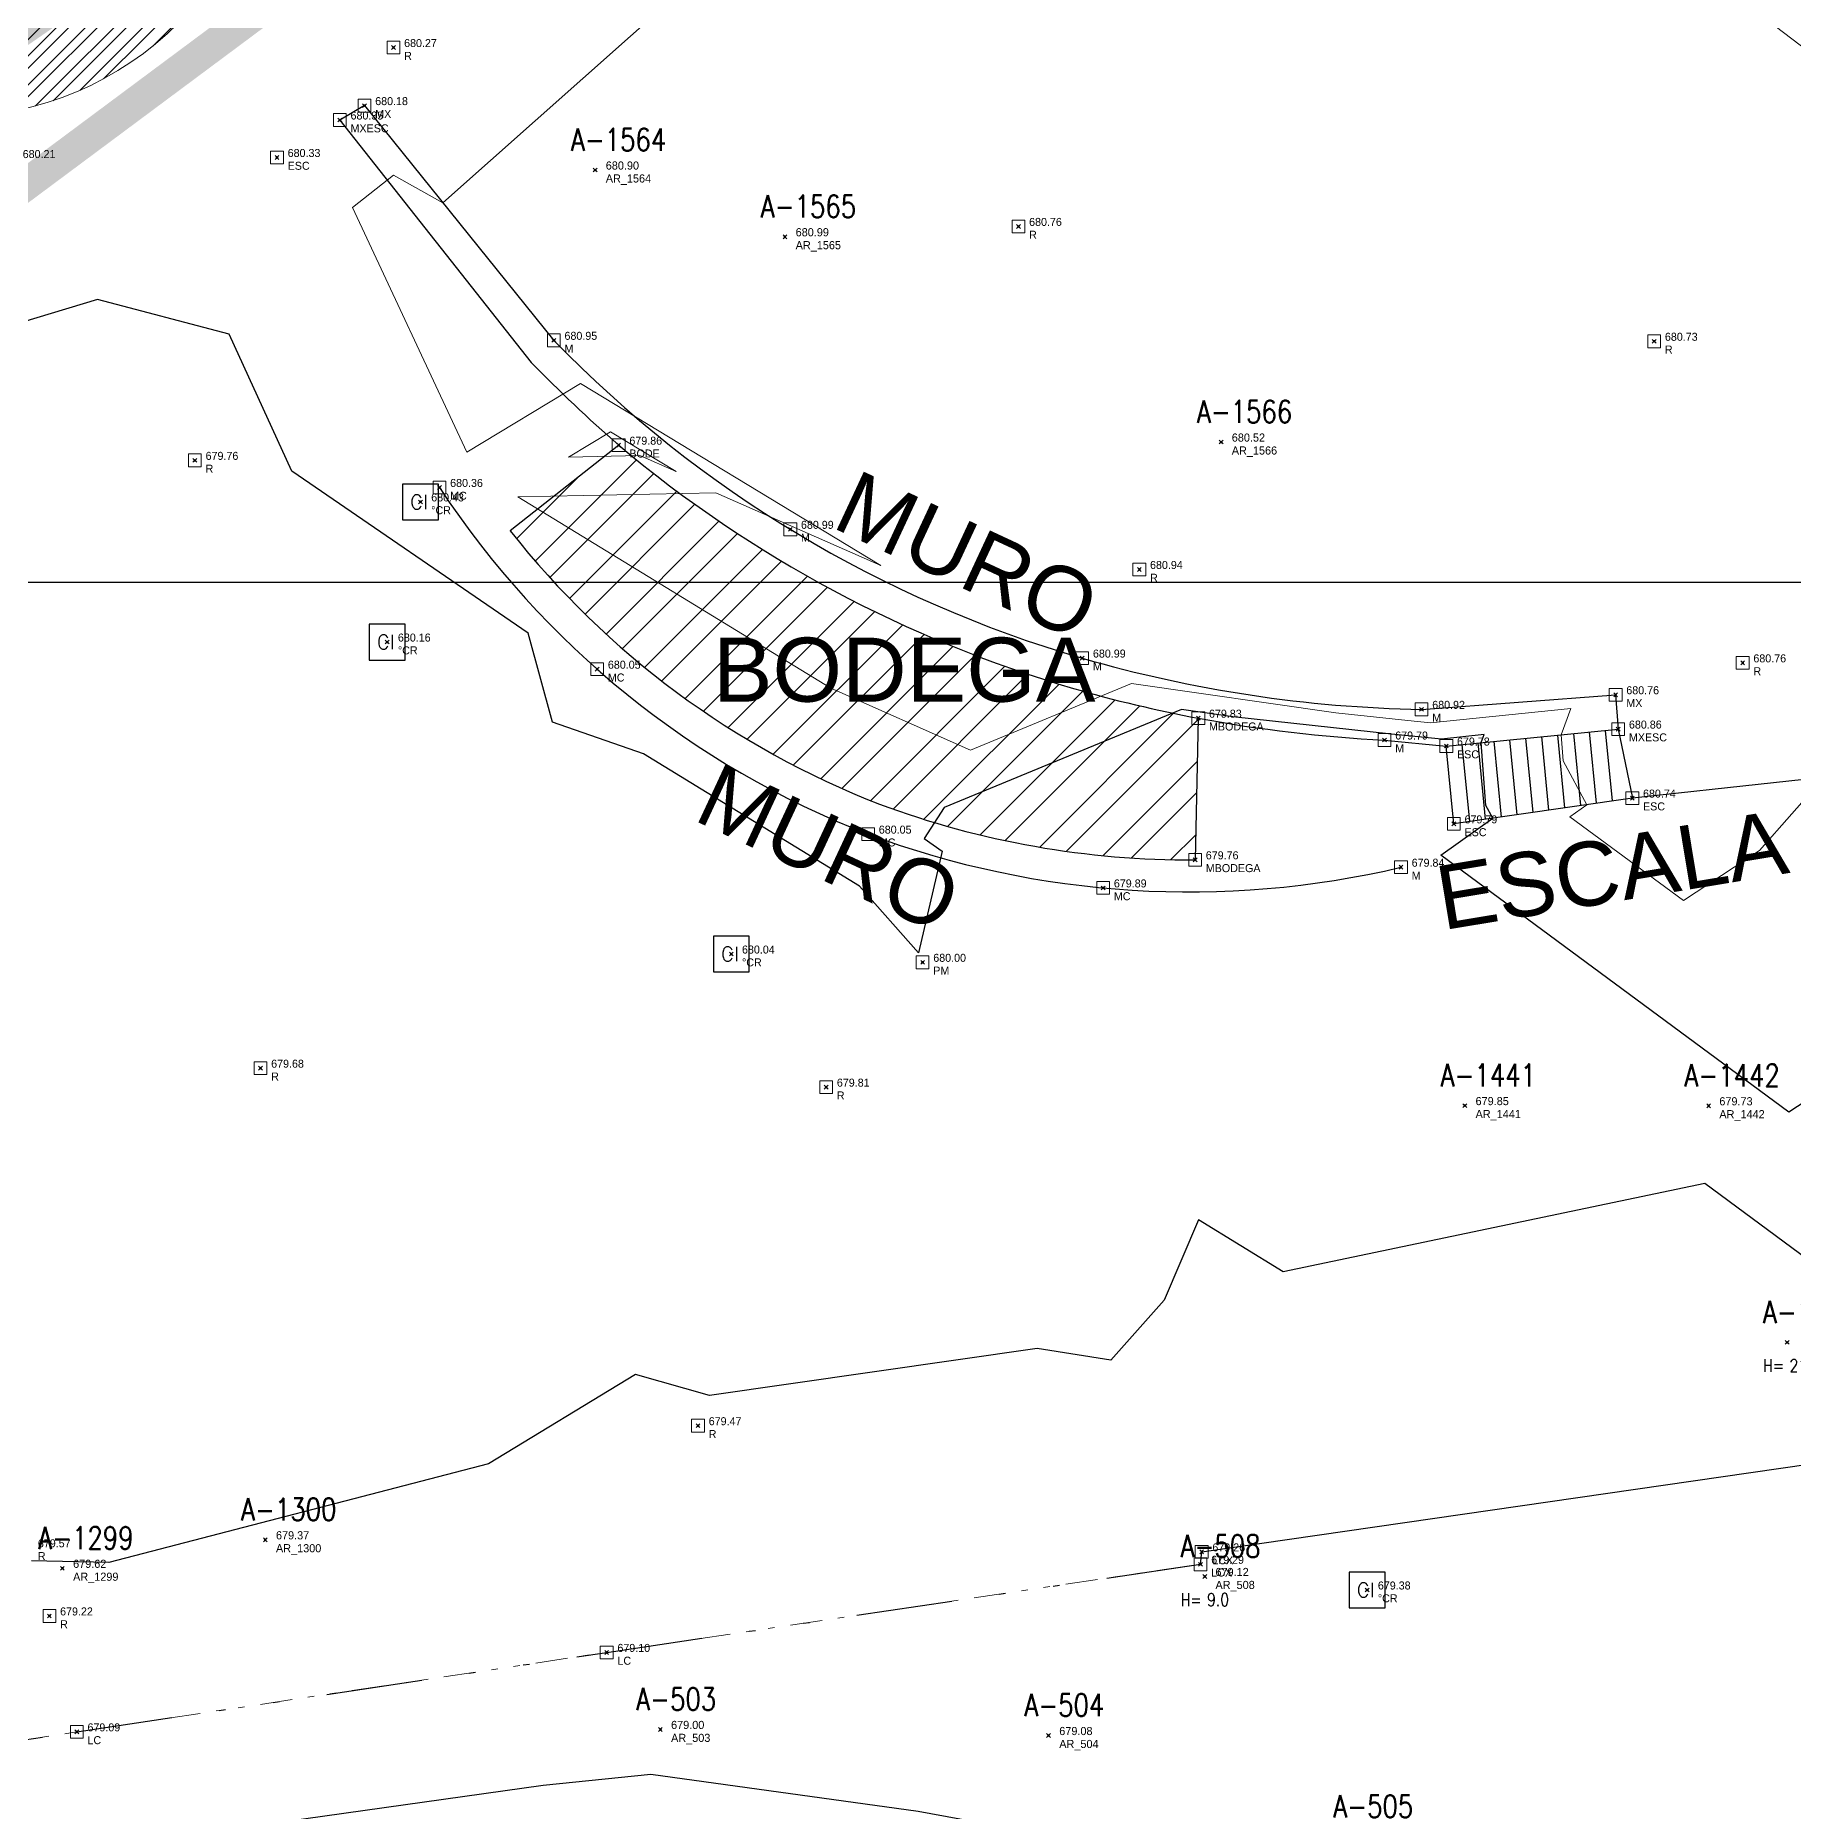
# Model space of a CAD drawing. Extents: x 350769 to 354978, y 6304672 to 6307963.
# Drawn here: x 352335.83 to 352363.29, y 6305880.8 to 6305908.54 of the extents above; entities that cross this region are included whole.
import ezdxf

# ---------------------------------------------------------------- set-up
doc = ezdxf.new("R2010")
doc.units = 0
doc.header["$PDMODE"] = 35
doc.header["$PDSIZE"] = 0.03
for name, pattern in [('4.0 - LO RECABARREN - DESNIVEL NUEVO$0$HIDDEN', [0.375, 0.25, -0.125]), ('CONTINUOS', [0]), ('DASHDOT', [1, 0.5, -0.25, 0, -0.25]), ('DASHED', [19.05, 12.7, -6.35]), ('DIVIDE', [1.25, 0.5, -0.25, 0, -0.25, 0, -0.25])]:
    doc.linetypes.add(name, pattern=pattern)
doc.layers.get('0').update_dxf_attribs({"linetype": 'CONTINUOUS'})
for name, color, linetype in [('03_S2_Pav ext_Borde vereda', 7, 'CONTINUOUS'), ('1-ARBOL H1', 7, 'CONTINUOUS'), ('1-ARBOL H2', 1, 'CONTINUOUS'), ('1-ARBOL H3', 241, 'CONTINUOUS'), ('1-ARBOL NOMBRE', 3, 'CONTINUOUS'), ('1-ARBOL PTO', 7, 'CONTINUOUS'), ('1-CASA', 2, 'CONTINUOUS'), ('1-CERCO', 252, 'CERCO_LINE'), ('1-CERCO MALLA', 252, 'MALLA_LINE'), ('1-coordenadas', 8, 'CONTINUOUS'), ('1-ESCALA', 252, 'CONTINUOUS'), ('1-LINEA DE CIERRO', 7, 'DIVIDE'), ('1-MURO', 7, 'CONTINUOUS'), ('1-TEXTOS', 7, 'CONTINUOUS'), ('2-ACHURADO EDIFICACION', 252, 'CONTINUOUS'), ('C-TINN', 5, 'CONTINUOUS'), ('C-TOPO-MAJR', 9, 'CONTINUOUS'), ('C-TOPO-MINR', 8, 'CONTINUOUS'), ('V-NODE-TEXT DIC 2012', 31, 'CONTINUOUS'), ('Z-CR', 253, 'CONTINUOUS')]:
    doc.layers.add(name, color=color, linetype=linetype)
doc.layers.add('0_ASD_LINEA OFICIAL', color=253, linetype='DASHDOT', lineweight=20)
doc.layers.add('0_ASD_TOPOGRAFIA_ELEMENTOS', color=7, linetype='CONTINUOS', lineweight=5, true_color=0xbdbdbd)
doc.styles.add('A', font='arial.ttf', dxfattribs={"height": 2})
doc.styles.add('ROMANS', font='romans.shx', dxfattribs={"width": 0.65})
doc.linetypes.add('CERCO_LINE', pattern='A,0.5,-0.2,[" X ",Standard,S=0.1,R=0,X=-0.1,Y=-0.05],-0.25', length=0.95)
doc.linetypes.add('MALLA_LINE', pattern='A,0.5,-0.2,["MLL",Standard,S=0.1,R=0,X=-0.1,Y=-0.05],-0.25', length=0.95)

# ---------------------------------------------------------------- blocks, each defined once
blk = doc.blocks.new('COORDENADAS')
at = {"layer": '1-coordenadas'}
blk.add_line((20, -300.625), (1420, -300.625), dxfattribs=at)
blk = doc.blocks.new('CR')
at = {"layer": 'Z-CR', "color": 9, "true_color": 0xbdbdbd}
for p, q in [((-1.12, 1.12), (-1.12, -1.12)), ((1.12, 1.12), (-1.12, 1.12)), ((1.12, -1.12), (1.12, 1.12)), ((-1.12, -1.12), (1.12, -1.12))]:
    blk.add_line(p, q, dxfattribs=at)
at = {"layer": 'Z-CR', "color": 9, "true_color": 0xbdbdbd, "style": 'ROMANS'}
blk.add_text('CI', height=0.9, dxfattribs=at).set_placement((-0.65, -0.45))
blk = doc.blocks.new('A$C27410629')
at = {"true_color": 0x136734, "transparency": 33554559}
h = blk.add_hatch(dxfattribs=at)
h.set_pattern_fill('ANSI31', color=116, scale=0.5)
h.set_pattern_definition([(45, (-8759.5625, -519.1036), (-1.12253202, 1.12253202), [])])
h.paths.add_polyline_path([(137.507, 1252.464, 0.117627), (109.815, 1254.194, 0.066925), (94.445, 1249.334, 0.315349), (64.302, 1196.27, 0.022683), (65.729, 1185.31), (112.36, 1218.953), (153.478, 1161.962), (172.105, 1139.481), (187.958, 1141.808), (193.565, 1120.466), (224.198, 1050.129), (250.62, 989.479), (268.153, 972.735, 0.000007), (291.49, 983.299), (238.195, 1105.634), (205.293, 1181.112), (177.053, 1197.652)])
at = {"true_color": 0xf8d731, "transparency": 33554559}
h = blk.add_hatch(dxfattribs=at)
h.set_pattern_fill('ANSI31', color=40, scale=0.5)
h.set_pattern_definition([(45, (-8562.3896, -452.7773), (-1.12253202, 1.12253202), [])])
h.paths.add_polyline_path([(112.36, 1218.953), (65.729, 1185.31, 0.041131), (70.934, 1165.447, 0.014035), (80.53, 1140.453), (85.584, 1125.976), (117.403, 1137.086), (153.478, 1161.962)], flags=17)
at = {"layer": '0_ASD_LINEA OFICIAL', "ltscale": 8, "const_width": 0.5}
blk.add_lwpolyline([(250.62, 989.479), (268.153, 972.735, 0.000007), (291.49, 983.299), (291.49, 983.299), (238.195, 1105.634), (205.293, 1181.112), (177.053, 1197.652), (137.615, 1252.315)], format="xyb", dxfattribs=at)
for points in [[(85.584, 1125.976), (117.403, 1137.086), (153.478, 1161.962), (153.478, 1161.962), (112.36, 1218.953), (65.729, 1185.31)], [(160.988, 1025.36), (224.196, 1050.134), (193.565, 1120.466), (187.958, 1141.808), (172.105, 1139.481), (153.478, 1161.962), (117.403, 1137.086), (85.584, 1125.976)]]:
    blk.add_lwpolyline(points, dxfattribs=at)
blk = doc.blocks.new('TOPOGRAFIA')
at = {"layer": '0_ASD_TOPOGRAFIA_ELEMENTOS', "true_color": 0xf26507}
h = blk.add_hatch(dxfattribs=at)
h.set_pattern_fill('ANSI31', color=30, scale=0.1)
h.set_pattern_definition([(45, (384031.74936, 6301172.51335), (-0.224506403, 0.224506403), [])])
edge = h.paths.add_edge_path()
edge.add_arc((390334.524, 6302912.266), 5, 0, 360)
at = {"layer": '2-ACHURADO EDIFICACION', "lineweight": 0, "true_color": 0xbdbdbd}
h = blk.add_hatch(dxfattribs=at)
h.set_pattern_fill('ANSI31', color=9, scale=0.25)
h.set_pattern_definition([(45, (38000, -3000), (-0.56126600757, 0.56126600757), [])])
h.paths.add_polyline_path([(390349.013, 6302896.533, 0.090916), (390353.943, 6302895.663), (390353.993, 6302897.875, -0.024167), (390352.043, 6302898.34, -0.10401), (390344.939, 6302902.139), (390343.244, 6302900.803, 0.133832)])
at = {"layer": '0_ASD_LINEA OFICIAL', "ltscale": 8, "const_width": 0.5}
blk.add_lwpolyline([(390427.742, 6302814.067), (390462.175, 6302752.282), (390383.071, 6302730.605), (390309.799, 6302723.349), (390311.369, 6302703.307), (390386.745, 6302710.871), (390472.116, 6302734.448), (390495.667, 6302745.108), (390523.305, 6302756.109), (390473.799, 6302802.291, -0.151019), (390428.285, 6302881.719), (390391.708, 6302986.357, -0.035367), (390370.183, 6302995.884, 0.28109), (390309.679, 6302995.976), (390362.106, 6302925.874), (390362.105, 6302925.873), (390363.124, 6302924.511, -0.033436), (390384.93, 6302890.884), (390427.742, 6302814.067)], format="xyb", dxfattribs=at)
blk.add_lwpolyline([(390427.742, 6302814.067), (390462.175, 6302752.282), (390383.071, 6302730.605), (390309.799, 6302723.349), (390311.369, 6302703.307), (390386.745, 6302710.871), (390472.116, 6302734.448), (390495.667, 6302745.108), (390523.305, 6302756.109), (390473.799, 6302802.291, -0.151019), (390428.285, 6302881.719), (390391.708, 6302986.357, -0.035367), (390370.183, 6302995.884, 0.28109), (390309.679, 6302995.976), (390362.106, 6302925.874), (390362.105, 6302925.873), (390363.124, 6302924.511, -0.033436), (390384.93, 6302890.884), (390427.742, 6302814.067)], format="xyb", dxfattribs=at)
blk.add_lwpolyline([(390300.64, 6302880.139), (390362.106, 6302925.874), (390309.679, 6302995.976, 0.092566), (390293.811, 6302981.743, -0.396415), (390284.283, 6302954.556, 0.014257), (390284.818, 6302952.058, -0.003134)], format="xyb", close=True, dxfattribs=at)
blk.add_lwpolyline([(390300.64, 6302880.139), (390362.106, 6302925.874), (390309.679, 6302995.976, 0.092566), (390293.811, 6302981.743, -0.396415), (390284.283, 6302954.556, 0.014257), (390284.818, 6302952.058, -0.003134)], format="xyb", close=True, dxfattribs=at)
at = {"layer": '0_ASD_TOPOGRAFIA_ELEMENTOS', "color": 30, "true_color": 0xf26507}
blk.add_circle((390334.524, 6302912.266), 5, dxfattribs=at)
at = {"layer": '1-ARBOL H1', "color": 9, "lineweight": 0, "true_color": 0xbdbdbd}
for p in [(390363.192, 6302888.126), (390354.094, 6302884.469)]:
    blk.add_point(p, dxfattribs=at)
at = {"layer": '1-ARBOL PTO', "color": 9, "lineweight": 0, "true_color": 0xbdbdbd}
for p in [(390344.57, 6302906.437), (390347.536, 6302905.395), (390354.349, 6302902.188), (390358.157, 6302891.824), (390361.965, 6302891.821), (390363.192, 6302888.126), (390339.418, 6302885.042), (390336.249, 6302884.597), (390354.094, 6302884.469), (390345.59, 6302882.08), (390351.654, 6302881.985)]:
    blk.add_point(p, dxfattribs=at)
at = {"layer": '1-CASA', "color": 9, "lineweight": 0, "true_color": 0xbdbdbd, "flags": 128}
for points in [[(390344.939, 6302902.139), (390343.244, 6302900.803)], [(390353.993, 6302897.875), (390353.943, 6302895.663)]]:
    blk.add_lwpolyline(points, dxfattribs=at)
for points in [[(390344.939, 6302902.139, 0.10401), (390352.043, 6302898.34, 0.024167), (390353.993, 6302897.875, 0.023804)], [(390343.244, 6302900.803, 0.133832), (390349.013, 6302896.533, 0.090916), (390353.943, 6302895.663)]]:
    blk.add_lwpolyline(points, format="xyb", dxfattribs=at)
at = {"layer": '1-CERCO', "color": 9, "lineweight": 0, "true_color": 0xbdbdbd, "flags": 128}
blk.add_lwpolyline([(390354.028, 6302884.66), (390354.046, 6302884.853)], dxfattribs=at)
at = {"layer": '1-CERCO MALLA', "color": 9, "lineweight": 0, "true_color": 0xbdbdbd, "flags": 128}
blk.add_lwpolyline([(390354.046, 6302884.853), (390365.794, 6302886.551), (390390.653, 6302890.216), (390396.096, 6302890.98), (390413.118, 6302893.497), (390416.125, 6302894.07)], dxfattribs=at)
at = {"layer": '1-coordenadas', "color": 9, "linetype": '4.0 - LO RECABARREN - DESNIVEL NUEVO$0$HIDDEN', "lineweight": 0, "ltscale": 50, "true_color": 0xbdbdbd}
blk.add_line((390200, 6302900), (390900, 6302900), dxfattribs=at)
at = {"layer": '1-ESCALA', "color": 9, "lineweight": 0, "true_color": 0xbdbdbd, "flags": 128}
for points in [[(390357.867, 6302897.44), (390360.553, 6302897.705)], [(390360.462, 6302896.582), (390360.355, 6302897.685)], [(390360.553, 6302897.705), (390360.773, 6302896.627)], [(390357.985, 6302896.224), (390357.867, 6302897.44)], [(390358.233, 6302896.26), (390358.116, 6302897.465)], [(390358.48, 6302896.296), (390358.365, 6302897.489)], [(390358.728, 6302896.331), (390358.613, 6302897.514)], [(390358.976, 6302896.367), (390358.862, 6302897.538)], [(390359.223, 6302896.403), (390359.111, 6302897.563)], [(390359.471, 6302896.439), (390359.36, 6302897.587)], [(390359.719, 6302896.475), (390359.609, 6302897.612)], [(390359.967, 6302896.51), (390359.857, 6302897.636)], [(390360.214, 6302896.546), (390360.106, 6302897.661)], [(390360.773, 6302896.627), (390357.985, 6302896.224)]]:
    blk.add_lwpolyline(points, dxfattribs=at)
at = {"layer": '1-LINEA DE CIERRO', "color": 9, "lineweight": 0, "true_color": 0xbdbdbd, "flags": 128}
for points in [[(390344.752, 6302883.283), (390354.028, 6302884.66)], [(390336.474, 6302882.042), (390344.752, 6302883.283)], [(390330.552, 6302881.143), (390336.474, 6302882.042)]]:
    blk.add_lwpolyline(points, dxfattribs=at)
at = {"layer": '1-MURO', "color": 9, "lineweight": 0, "true_color": 0xbdbdbd, "flags": 128}
for points in [[(390340.968, 6302907.443), (390340.583, 6302907.218)], [(390340.968, 6302907.443), (390343.925, 6302903.777)], [(390340.583, 6302907.218), (390343.571, 6302903.433)], [(390357.48, 6302898.013), (390360.512, 6302898.241)], [(390360.512, 6302898.241), (390360.553, 6302897.705)], [(390371.789, 6302897.826), (390360.773, 6302896.627)], [(390356.902, 6302897.534), (390357.867, 6302897.44)]]:
    blk.add_lwpolyline(points, dxfattribs=at)
for points in [[(390343.925, 6302903.777, 0.130199), (390352.18, 6302898.814, 0.066282), (390357.48, 6302898.013, 9.145662)], [(390343.571, 6302903.433, 0.019097), (390344.939, 6302902.139, 0.019734)], [(390342.139, 6302901.479, 0.155847), (390348.835, 6302896.064)], [(390353.993, 6302897.875, 0.03372), (390356.902, 6302897.534)], [(390348.835, 6302896.064, 0.148175), (390357.159, 6302895.547)]]:
    blk.add_lwpolyline(points, format="xyb", dxfattribs=at)
at = {"layer": 'C-TINN', "color": 9, "linetype": 'Continuous', "lineweight": 0, "true_color": 0xbdbdbd}
for points, elevation in [([(390341.32, 6302908.25), (390341.32, 6302908.45), (390341.52, 6302908.45), (390341.52, 6302908.25), (390341.32, 6302908.25)], 680.267), ([(390340.868, 6302907.343), (390340.868, 6302907.543), (390341.068, 6302907.543), (390341.068, 6302907.343), (390340.868, 6302907.343)], 680.182), ([(390340.483, 6302907.118), (390340.483, 6302907.318), (390340.683, 6302907.318), (390340.683, 6302907.118), (390340.483, 6302907.118)], 680.35), ([(390339.501, 6302906.533), (390339.501, 6302906.733), (390339.701, 6302906.733), (390339.701, 6302906.533), (390339.501, 6302906.533)], 680.331), ([(390351.083, 6302905.456), (390351.083, 6302905.656), (390351.283, 6302905.656), (390351.283, 6302905.456), (390351.083, 6302905.456)], 680.763), ([(390343.825, 6302903.677), (390343.825, 6302903.877), (390344.025, 6302903.877), (390344.025, 6302903.677), (390343.825, 6302903.677)], 680.949), ([(390361.015, 6302903.662), (390361.015, 6302903.862), (390361.215, 6302903.862), (390361.215, 6302903.662), (390361.015, 6302903.662)], 680.733), ([(390344.839, 6302902.039), (390344.839, 6302902.239), (390345.039, 6302902.239), (390345.039, 6302902.039), (390344.839, 6302902.039)], 679.86), ([(390338.219, 6302901.802), (390338.219, 6302902.002), (390338.419, 6302902.002), (390338.419, 6302901.802), (390338.219, 6302901.802)], 679.764), ([(390342.039, 6302901.379), (390342.039, 6302901.579), (390342.239, 6302901.579), (390342.239, 6302901.379), (390342.039, 6302901.379)], 680.359), ([(390347.519, 6302900.725), (390347.519, 6302900.925), (390347.719, 6302900.925), (390347.719, 6302900.725), (390347.519, 6302900.725)], 680.99), ([(390352.972, 6302900.098), (390352.972, 6302900.298), (390353.172, 6302900.298), (390353.172, 6302900.098), (390352.972, 6302900.098)], 680.943), ([(390352.08, 6302898.714), (390352.08, 6302898.914), (390352.28, 6302898.914), (390352.28, 6302898.714), (390352.08, 6302898.714)], 680.992), ([(390362.397, 6302898.639), (390362.397, 6302898.839), (390362.597, 6302898.839), (390362.597, 6302898.639), (390362.397, 6302898.639)], 680.761), ([(390344.503, 6302898.54), (390344.503, 6302898.74), (390344.703, 6302898.74), (390344.703, 6302898.54), (390344.503, 6302898.54)], 680.049), ([(390360.412, 6302898.141), (390360.412, 6302898.341), (390360.612, 6302898.341), (390360.612, 6302898.141), (390360.412, 6302898.141)], 680.758), ([(390353.893, 6302897.775), (390353.893, 6302897.975), (390354.093, 6302897.975), (390354.093, 6302897.775), (390353.893, 6302897.775)], 679.833), ([(390357.38, 6302897.913), (390357.38, 6302898.113), (390357.58, 6302898.113), (390357.58, 6302897.913), (390357.38, 6302897.913)], 680.915), ([(390360.453, 6302897.605), (390360.453, 6302897.805), (390360.653, 6302897.805), (390360.653, 6302897.605), (390360.453, 6302897.605)], 680.856), ([(390356.802, 6302897.434), (390356.802, 6302897.634), (390357.002, 6302897.634), (390357.002, 6302897.434), (390356.802, 6302897.434)], 679.788), ([(390357.767, 6302897.34), (390357.767, 6302897.54), (390357.967, 6302897.54), (390357.967, 6302897.34), (390357.767, 6302897.34)], 679.782), ([(390360.673, 6302896.527), (390360.673, 6302896.727), (390360.873, 6302896.727), (390360.873, 6302896.527), (390360.673, 6302896.527)], 680.742), ([(390357.885, 6302896.124), (390357.885, 6302896.324), (390358.085, 6302896.324), (390358.085, 6302896.124), (390357.885, 6302896.124)], 679.793), ([(390348.735, 6302895.964), (390348.735, 6302896.164), (390348.935, 6302896.164), (390348.935, 6302895.964), (390348.735, 6302895.964)], 680.05), ([(390353.843, 6302895.563), (390353.843, 6302895.763), (390354.043, 6302895.763), (390354.043, 6302895.563), (390353.843, 6302895.563)], 679.759), ([(390357.059, 6302895.447), (390357.059, 6302895.647), (390357.259, 6302895.647), (390357.259, 6302895.447), (390357.059, 6302895.447)], 679.845), ([(390352.407, 6302895.124), (390352.407, 6302895.324), (390352.607, 6302895.324), (390352.607, 6302895.124), (390352.407, 6302895.124)], 679.891), ([(390349.586, 6302893.962), (390349.586, 6302894.162), (390349.786, 6302894.162), (390349.786, 6302893.962), (390349.586, 6302893.962)], 679.996), ([(390339.243, 6302892.308), (390339.243, 6302892.508), (390339.443, 6302892.508), (390339.443, 6302892.308), (390339.243, 6302892.308)], 679.68), ([(390348.08, 6302892.012), (390348.08, 6302892.212), (390348.28, 6302892.212), (390348.28, 6302892.012), (390348.08, 6302892.012)], 679.807), ([(390346.078, 6302886.724), (390346.078, 6302886.924), (390346.278, 6302886.924), (390346.278, 6302886.724), (390346.078, 6302886.724)], 679.47), ([(390353.946, 6302884.753), (390353.946, 6302884.953), (390354.146, 6302884.953), (390354.146, 6302884.753), (390353.946, 6302884.753)], 679.261), ([(390353.928, 6302884.56), (390353.928, 6302884.76), (390354.128, 6302884.76), (390354.128, 6302884.56), (390353.928, 6302884.56)], 679.286), ([(390335.946, 6302883.753), (390335.946, 6302883.953), (390336.146, 6302883.953), (390336.146, 6302883.753), (390335.946, 6302883.753)], 679.22), ([(390344.652, 6302883.183), (390344.652, 6302883.383), (390344.852, 6302883.383), (390344.852, 6302883.183), (390344.652, 6302883.183)], 679.097), ([(390336.374, 6302881.942), (390336.374, 6302882.142), (390336.574, 6302882.142), (390336.574, 6302881.942), (390336.374, 6302881.942)], 679.093)]:
    blk.add_lwpolyline(points, dxfattribs=dict(at, elevation=elevation))
for p in [(390341.42, 6302908.35, 680.267), (390340.968, 6302907.443, 680.182), (390340.583, 6302907.218, 680.35), (390339.601, 6302906.633, 680.331), (390351.183, 6302905.556, 680.763), (390343.925, 6302903.777, 680.949), (390361.115, 6302903.762, 680.733), (390344.939, 6302902.139, 679.86), (390338.319, 6302901.902, 679.764), (390342.139, 6302901.479, 680.359), (390347.619, 6302900.825, 680.99), (390353.072, 6302900.198, 680.943), (390352.18, 6302898.814, 680.992), (390344.603, 6302898.64, 680.049), (390362.497, 6302898.739, 680.761), (390360.512, 6302898.241, 680.758), (390357.48, 6302898.013, 680.915), (390353.993, 6302897.875, 679.833), (390360.553, 6302897.705, 680.856), (390356.902, 6302897.534, 679.788), (390357.867, 6302897.44, 679.782), (390360.773, 6302896.627, 680.742), (390348.835, 6302896.064, 680.05), (390357.985, 6302896.224, 679.793), (390353.943, 6302895.663, 679.759), (390357.159, 6302895.547, 679.845), (390352.507, 6302895.224, 679.891), (390349.686, 6302894.062, 679.996), (390339.343, 6302892.408, 679.68), (390348.18, 6302892.112, 679.807), (390346.178, 6302886.824, 679.47), (390354.028, 6302884.66, 679.286), (390354.046, 6302884.853, 679.261), (390336.046, 6302883.853, 679.22), (390344.752, 6302883.283, 679.097), (390336.474, 6302882.042, 679.093)]:
    blk.add_point(p, dxfattribs=at)
at = {"layer": 'C-TOPO-MAJR', "color": 9, "linetype": 'Continuous', "lineweight": -3, "true_color": 0xbdbdbd, "elevation": 680}
blk.add_lwpolyline([(390366.871, 6302894.11), (390363.216, 6302891.724), (390357.783, 6302895.734), (390358.593, 6302896.312), (390358.485, 6302896.512), (390358.412, 6302897.494), (390358.458, 6302897.619), (390357.793, 6302897.55), (390357.011, 6302897.624), (390354.531, 6302897.896), (390353.732, 6302898.01), (390350.023, 6302896.481), (390349.713, 6302895.995), (390349.99, 6302895.8), (390349.623, 6302894.21), (390348.7, 6302895.251), (390345.327, 6302897.318), (390343.905, 6302897.812), (390343.523, 6302899.201), (390339.834, 6302901.734), (390338.853, 6302903.871), (390336.797, 6302904.413), (390333.001, 6302903.267)], dxfattribs=at)
at = {"layer": 'C-TOPO-MAJR', "color": 9, "linetype": 'Continuous', "lineweight": 0, "true_color": 0xbdbdbd, "elevation": 680}
blk.add_lwpolyline([(390345.835, 6302901.728), (390344.809, 6302902.35), (390344.153, 6302901.954), (390345.271, 6302901.976), (390345.835, 6302901.728)], dxfattribs=at)
at = {"layer": 'C-TOPO-MINR', "color": 9, "linetype": 'Continuous', "lineweight": -3, "true_color": 0xbdbdbd}
for points, elevation in [([(390364.862, 6302888.421), (390361.903, 6302890.605), (390355.32, 6302889.229), (390353.997, 6302890.041), (390353.462, 6302888.787), (390352.628, 6302887.847), (390351.478, 6302888.03), (390346.356, 6302887.295), (390345.202, 6302887.622), (390342.903, 6302886.228), (390336.973, 6302884.687), (390335.765, 6302884.714)], 679.5), ([(390354.514, 6302879.896), (390349.618, 6302880.8), (390345.439, 6302881.378), (390343.76, 6302881.204), (390338.164, 6302880.419)], 679)]:
    blk.add_lwpolyline(points, dxfattribs=dict(at, elevation=elevation))
at = {"layer": 'C-TOPO-MINR', "color": 9, "linetype": 'Continuous', "lineweight": 0, "true_color": 0xbdbdbd, "elevation": 680.5}
for points in [[(390349.033, 6302900.259), (390346.457, 6302901.395), (390343.364, 6302901.333), (390348.253, 6302898.343), (390350.433, 6302897.378), (390352.95, 6302898.415), (390356.143, 6302897.96), (390357.267, 6302897.837), (390357.622, 6302897.803), (390359.813, 6302898.029), (390359.663, 6302897.617), (390359.693, 6302897.209), (390360.062, 6302896.524), (390359.798, 6302896.336), (390361.57, 6302895.028), (390362.762, 6302895.806), (390363.768, 6302896.953)], [(390368.703, 6302904.354), (390361.654, 6302909.713), (390359.16, 6302908.727), (390355.308, 6302909.647), (390351.611, 6302911.386), (390348.441, 6302909.594), (390346.566, 6302909.813), (390342.194, 6302905.923), (390341.42, 6302906.356), (390340.783, 6302905.852), (390342.566, 6302902.028), (390344.343, 6302903.102), (390349.033, 6302900.259)]]:
    blk.add_lwpolyline(points, dxfattribs=at)
at = {"layer": 'V-NODE-TEXT DIC 2012', "color": 9, "lineweight": 0, "true_color": 0xbdbdbd}
for p in [(390341.42, 6302908.35), (390340.968, 6302907.443), (390340.583, 6302907.218), (390339.601, 6302906.633), (390344.57, 6302906.437), (390351.183, 6302905.556), (390347.536, 6302905.395), (390343.925, 6302903.777), (390361.115, 6302903.762), (390344.939, 6302902.139), (390354.349, 6302902.188), (390338.319, 6302901.902), (390342.139, 6302901.479), (390341.843, 6302901.253), (390347.619, 6302900.825), (390353.072, 6302900.198), (390341.323, 6302899.064), (390352.18, 6302898.814), (390344.603, 6302898.64), (390362.497, 6302898.739), (390360.512, 6302898.241), (390357.48, 6302898.013), (390353.993, 6302897.875), (390360.553, 6302897.705), (390356.902, 6302897.534), (390357.867, 6302897.44), (390360.773, 6302896.627), (390348.835, 6302896.064), (390357.985, 6302896.224), (390353.943, 6302895.663), (390357.159, 6302895.547), (390352.507, 6302895.224), (390346.698, 6302894.191), (390349.686, 6302894.062), (390339.343, 6302892.408), (390348.18, 6302892.112), (390358.157, 6302891.824), (390361.965, 6302891.821), (390363.192, 6302888.126), (390346.178, 6302886.824), (390339.418, 6302885.042), (390354.028, 6302884.66), (390354.046, 6302884.853), (390336.249, 6302884.597), (390354.094, 6302884.469), (390356.631, 6302884.258), (390336.046, 6302883.853), (390344.752, 6302883.283), (390336.474, 6302882.042), (390345.59, 6302882.08), (390351.654, 6302881.985)]:
    blk.add_point(p, dxfattribs=at)
at = {"layer": 'Z-CR', "color": 9, "lineweight": 0, "true_color": 0xbdbdbd, "xscale": 0.25, "yscale": 0.25, "zscale": 0.25}
for p in [(390341.843, 6302901.253), (390341.323, 6302899.064), (390346.698, 6302894.191), (390356.631, 6302884.258)]:
    blk.add_blockref('CR', p, dxfattribs=at)
at = {"layer": '1-ARBOL H2', "color": 9, "lineweight": 0, "true_color": 0xbdbdbd, "style": 'ROMANS', "width": 0.8}
for p in [(390362.815, 6302887.664), (390353.717, 6302884.007)]:
    blk.add_text('H=', height=0.2, dxfattribs=at).set_placement(p)
at = {"layer": '1-ARBOL H3', "color": 9, "lineweight": 0, "true_color": 0xbdbdbd, "style": 'ROMANS', "width": 0.8}
for s, p in [('21.0', (390363.228, 6302887.664)), ('9.0', (390354.13, 6302884.007))]:
    blk.add_text(s, height=0.2, dxfattribs=at).set_placement(p)
at = {"layer": '1-ARBOL NOMBRE', "color": 9, "lineweight": 0, "true_color": 0xbdbdbd, "style": 'ROMANS', "width": 0.8}
for s, p in [('A-1564', (390344.193, 6302906.737)), ('A-1565', (390347.159, 6302905.695)), ('A-1566', (390353.972, 6302902.488)), ('A-1441', (390357.78, 6302892.124)), ('A-1442', (390361.588, 6302892.121)), ('A-1466', (390362.815, 6302888.426)), ('A-1300', (390339.041, 6302885.342)), ('A-1299', (390335.872, 6302884.897)), ('A-508', (390353.717, 6302884.769)), ('A-503', (390345.213, 6302882.38)), ('A-504', (390351.277, 6302882.285)), ('A-505', (390356.103, 6302880.706))]:
    blk.add_text(s, height=0.35, dxfattribs=at).set_placement(p)
at = {"layer": '1-TEXTOS', "color": 9, "lineweight": 0, "true_color": 0xbdbdbd, "style": 'A'}
for s, rotation, p in [('MURO', 335.0381, (390348.242, 6302900.867)), ('MURO', 335.0381, (390346.08, 6302896.295)), ('ESCALA', 9.3923, (390357.811, 6302894.562))]:
    blk.add_text(s, height=1, rotation=rotation, dxfattribs=at).set_placement(p)
blk.add_text('BODEGA', height=1, dxfattribs=at).set_placement((390346.41, 6302898.133))
at = {"layer": 'V-NODE-TEXT DIC 2012', "color": 9, "lineweight": 0, "true_color": 0xbdbdbd}
for s, height, p in [('680.27', 0.125, (390341.587, 6302908.358)), ('R', 0.125, (390341.587, 6302908.158)), ('680.18', 0.125, (390341.135, 6302907.451)), ('680.35', 0.125, (390340.75, 6302907.226)), ('MXESC', 0.125, (390340.75, 6302907.026)), ('MX', 0.125, (390341.135, 6302907.251)), ('680.21', 0.125, (390335.629, 6302906.624)), ('680.33', 0.125, (390339.768, 6302906.641)), ('ESC', 0.125, (390339.768, 6302906.441)), ('680.90', 0.127, (390344.737, 6302906.444)), ('AR_1564', 0.127, (390344.737, 6302906.242)), ('680.99', 0.127, (390347.703, 6302905.402)), ('680.76', 0.125, (390351.35, 6302905.564)), ('R', 0.125, (390351.35, 6302905.364)), ('AR_1565', 0.127, (390347.703, 6302905.2)), ('680.95', 0.125, (390344.092, 6302903.785)), ('680.73', 0.125, (390361.282, 6302903.77)), ('M', 0.125, (390344.092, 6302903.585)), ('R', 0.125, (390361.282, 6302903.57)), ('679.86', 0.125, (390345.106, 6302902.147)), ('680.52', 0.127, (390354.516, 6302902.195)), ('679.76', 0.125, (390338.486, 6302901.91)), ('BODE', 0.125, (390345.106, 6302901.947)), ('AR_1566', 0.127, (390354.516, 6302901.993)), ('R', 0.125, (390338.486, 6302901.71)), ('680.36', 0.125, (390342.306, 6302901.487)), ('680.43', 0.125, (390342.01, 6302901.261)), ('MC', 0.125, (390342.306, 6302901.287)), ('°CR', 0.125, (390342.01, 6302901.061)), ('680.99', 0.125, (390347.786, 6302900.833)), ('M', 0.125, (390347.786, 6302900.633)), ('680.94', 0.125, (390353.239, 6302900.206)), ('R', 0.125, (390353.239, 6302900.006)), ('680.16', 0.125, (390341.49, 6302899.072)), ('°CR', 0.125, (390341.49, 6302898.872)), ('680.99', 0.125, (390352.347, 6302898.822)), ('680.76', 0.125, (390362.664, 6302898.747)), ('680.05', 0.125, (390344.77, 6302898.648)), ('MC', 0.125, (390344.77, 6302898.448)), ('M', 0.125, (390352.347, 6302898.622)), ('R', 0.125, (390362.664, 6302898.547)), ('680.76', 0.125, (390360.679, 6302898.249)), ('679.83', 0.125, (390354.16, 6302897.883)), ('680.92', 0.125, (390357.647, 6302898.021)), ('MX', 0.125, (390360.679, 6302898.049)), ('MBODEGA', 0.125, (390354.16, 6302897.683)), ('M', 0.125, (390357.647, 6302897.821)), ('680.86', 0.125, (390360.72, 6302897.713)), ('679.79', 0.125, (390357.069, 6302897.542)), ('M', 0.125, (390357.069, 6302897.342)), ('679.78', 0.125, (390358.034, 6302897.448)), ('MXESC', 0.125, (390360.72, 6302897.513)), ('ESC', 0.125, (390358.034, 6302897.248)), ('680.74', 0.125, (390360.94, 6302896.635)), ('679.79', 0.125, (390358.152, 6302896.232)), ('ESC', 0.125, (390360.94, 6302896.435)), ('680.05', 0.125, (390349.002, 6302896.072)), ('ESC', 0.125, (390358.152, 6302896.032)), ('MC', 0.125, (390349.002, 6302895.872)), ('679.76', 0.125, (390354.11, 6302895.671)), ('MBODEGA', 0.125, (390354.11, 6302895.471)), ('679.84', 0.125, (390357.326, 6302895.555)), ('M', 0.125, (390357.326, 6302895.355)), ('679.89', 0.125, (390352.674, 6302895.232)), ('MC', 0.125, (390352.674, 6302895.032)), ('680.04', 0.125, (390346.865, 6302894.199)), ('°CR', 0.125, (390346.865, 6302893.999)), ('680.00', 0.125, (390349.853, 6302894.07)), ('PM', 0.125, (390349.853, 6302893.87)), ('679.68', 0.125, (390339.51, 6302892.416)), ('R', 0.125, (390339.51, 6302892.216)), ('679.81', 0.125, (390348.347, 6302892.12)), ('R', 0.125, (390348.347, 6302891.92)), ('679.85', 0.127, (390358.324, 6302891.831)), ('679.73', 0.127, (390362.132, 6302891.828)), ('AR_1441', 0.127, (390358.324, 6302891.629)), ('AR_1442', 0.127, (390362.132, 6302891.626)), ('679.47', 0.125, (390346.345, 6302886.832)), ('R', 0.125, (390346.345, 6302886.632)), ('679.57', 0.125, (390335.866, 6302884.925)), ('AR_1300', 0.127, (390339.585, 6302884.847)), ('679.37', 0.127, (390339.585, 6302885.049)), ('679.26', 0.125, (390354.213, 6302884.861)), ('R', 0.125, (390335.866, 6302884.725)), ('679.62', 0.127, (390336.416, 6302884.604)), ('679.29', 0.125, (390354.195, 6302884.668)), ('LCX', 0.125, (390354.213, 6302884.661)), ('AR_1299', 0.127, (390336.416, 6302884.402)), ('LCX', 0.125, (390354.195, 6302884.468)), ('AR_508', 0.127, (390354.261, 6302884.274)), ('679.12', 0.127, (390354.261, 6302884.476)), ('679.38', 0.125, (390356.798, 6302884.266)), ('°CR', 0.125, (390356.798, 6302884.066)), ('679.22', 0.125, (390336.213, 6302883.861)), ('R', 0.125, (390336.213, 6302883.661)), ('679.10', 0.125, (390344.919, 6302883.291)), ('LC', 0.125, (390344.919, 6302883.091)), ('679.09', 0.125, (390336.641, 6302882.05)), ('679.00', 0.127, (390345.757, 6302882.087)), ('LC', 0.125, (390336.641, 6302881.85)), ('AR_503', 0.127, (390345.757, 6302881.885)), ('AR_504', 0.127, (390351.821, 6302881.79)), ('679.08', 0.127, (390351.821, 6302881.992))]:
    blk.add_text(s, height=height, dxfattribs=at).set_placement(p)

msp = doc.modelspace()

# ---------------------------------------------------------------- hatches: boundary and pattern name
at = {"layer": '0_ASD_TOPOGRAFIA_ELEMENTOS'}
h = msp.add_hatch(dxfattribs=at)
h.set_pattern_fill('ANSI31', color=256, scale=0.1)
h.set_pattern_definition([(45, (346031.74936, 6304172.51335), (-0.224506403, 0.224506403), [])])
edge = h.paths.add_edge_path()
edge.add_arc((352334.524, 6305912.266), 5, 0, 360)
at = {"layer": '2-ACHURADO EDIFICACION'}
h = msp.add_hatch(dxfattribs=at)
h.set_pattern_fill('ANSI31', color=256, scale=0.25)
h.paths.add_polyline_path([(352349.013, 6305896.533, 0.090916), (352353.943, 6305895.663), (352353.993, 6305897.875, -0.024167), (352352.043, 6305898.34, -0.10401), (352344.939, 6305902.139), (352343.244, 6305900.803, 0.133832)])

# ---------------------------------------------------------------- linework, layer by layer
at = {"layer": '0_ASD_TOPOGRAFIA_ELEMENTOS'}
msp.add_circle((352334.524, 6305912.266), 5, dxfattribs=at)
at = {"layer": '1-CASA', "flags": 128}
for points in [[(352344.939, 6305902.139), (352343.244, 6305900.803)], [(352353.993, 6305897.875), (352353.943, 6305895.663)]]:
    msp.add_lwpolyline(points, dxfattribs=at)
for points in [[(352344.939, 6305902.139, 0.10401), (352352.043, 6305898.34, 0.024167), (352353.993, 6305897.875, 0.023804)], [(352343.244, 6305900.803, 0.133832), (352349.013, 6305896.533, 0.090916), (352353.943, 6305895.663)]]:
    msp.add_lwpolyline(points, format="xyb", dxfattribs=at)
at = {"layer": '1-CERCO', "ltscale": 6, "flags": 128}
msp.add_lwpolyline([(352354.028, 6305884.66), (352354.046, 6305884.853)], dxfattribs=at)
at = {"layer": '1-CERCO MALLA', "ltscale": 6, "flags": 128}
msp.add_lwpolyline([(352354.046, 6305884.853), (352365.794, 6305886.551), (352390.653, 6305890.216), (352396.096, 6305890.98), (352413.118, 6305893.497), (352416.125, 6305894.07)], dxfattribs=at)
at = {"layer": '1-ESCALA', "flags": 128}
for points in [[(352357.867, 6305897.44), (352360.553, 6305897.705)], [(352360.553, 6305897.705), (352360.773, 6305896.627)], [(352357.985, 6305896.224), (352357.867, 6305897.44)], [(352358.233, 6305896.26), (352358.116, 6305897.465)], [(352358.48, 6305896.296), (352358.365, 6305897.489)], [(352358.728, 6305896.331), (352358.613, 6305897.514)], [(352358.976, 6305896.367), (352358.862, 6305897.538)], [(352359.223, 6305896.403), (352359.111, 6305897.563)], [(352359.471, 6305896.439), (352359.36, 6305897.587)], [(352359.719, 6305896.475), (352359.609, 6305897.612)], [(352359.967, 6305896.51), (352359.857, 6305897.636)], [(352360.214, 6305896.546), (352360.106, 6305897.661)], [(352360.462, 6305896.582), (352360.355, 6305897.685)], [(352360.773, 6305896.627), (352357.985, 6305896.224)]]:
    msp.add_lwpolyline(points, dxfattribs=at)
at = {"layer": '1-LINEA DE CIERRO', "ltscale": 3, "flags": 128}
for points in [[(352344.752, 6305883.283), (352354.028, 6305884.66)], [(352336.474, 6305882.042), (352344.752, 6305883.283)], [(352330.552, 6305881.143), (352336.474, 6305882.042)]]:
    msp.add_lwpolyline(points, dxfattribs=at)
at = {"layer": '1-MURO', "flags": 128}
for points in [[(352340.968, 6305907.443), (352340.583, 6305907.218)], [(352340.968, 6305907.443), (352343.925, 6305903.777)], [(352340.583, 6305907.218), (352343.571, 6305903.433)], [(352357.48, 6305898.013), (352360.512, 6305898.241)], [(352360.512, 6305898.241), (352360.553, 6305897.705)], [(352371.789, 6305897.826), (352360.773, 6305896.627)], [(352356.902, 6305897.534), (352357.867, 6305897.44)]]:
    msp.add_lwpolyline(points, dxfattribs=at)
for points in [[(352343.925, 6305903.777, 0.130199), (352352.18, 6305898.814, 0.066282), (352357.48, 6305898.013, 9.145662)], [(352343.571, 6305903.433, 0.019097), (352344.939, 6305902.139, 0.019734)], [(352342.139, 6305901.479, 0.155847), (352348.835, 6305896.064)], [(352353.993, 6305897.875, 0.03372), (352356.902, 6305897.534)], [(352348.835, 6305896.064, 0.148175), (352357.159, 6305895.547)]]:
    msp.add_lwpolyline(points, format="xyb", dxfattribs=at)

# ---------------------------------------------------------------- block references
at = {"color": 252, "linetype": 'DASHED'}
msp.add_blockref('COORDENADAS', (352180, 6306200.625), dxfattribs=at)
at = {"layer": '03_S2_Pav ext_Borde vereda', "linetype": 'Continuous'}
msp.add_blockref('A$C27410629', (352203.962, 6304761.714), dxfattribs=at)
at = {"layer": 'Z-CR', "xscale": 0.25, "yscale": 0.25, "zscale": 0.25}
for p in [(352341.843, 6305901.253), (352341.323, 6305899.064), (352346.698, 6305894.191), (352356.631, 6305884.258)]:
    msp.add_blockref('CR', p, dxfattribs=at)

# ---------------------------------------------------------------- texts
at = {"layer": '1-TEXTOS', "style": 'A'}
for s, rotation, p in [('MURO', 335.0381, (352348.242, 6305900.867)), ('MURO', 335.0381, (352346.08, 6305896.295)), ('ESCALA', 9.3923, (352357.811, 6305894.562))]:
    msp.add_text(s, height=1, rotation=rotation, dxfattribs=at).set_placement(p)
msp.add_text('BODEGA', height=1, dxfattribs=at).set_placement((352346.41, 6305898.133))

# ---------------------------------------------------------------- next in the draw order: block references
at = {"layer": '0_ASD_TOPOGRAFIA_ELEMENTOS', "color": 30, "true_color": 0xf26507}
msp.add_blockref('TOPOGRAFIA', (-38000, 3000), dxfattribs=at)

doc.saveas('drawing.dxf')
